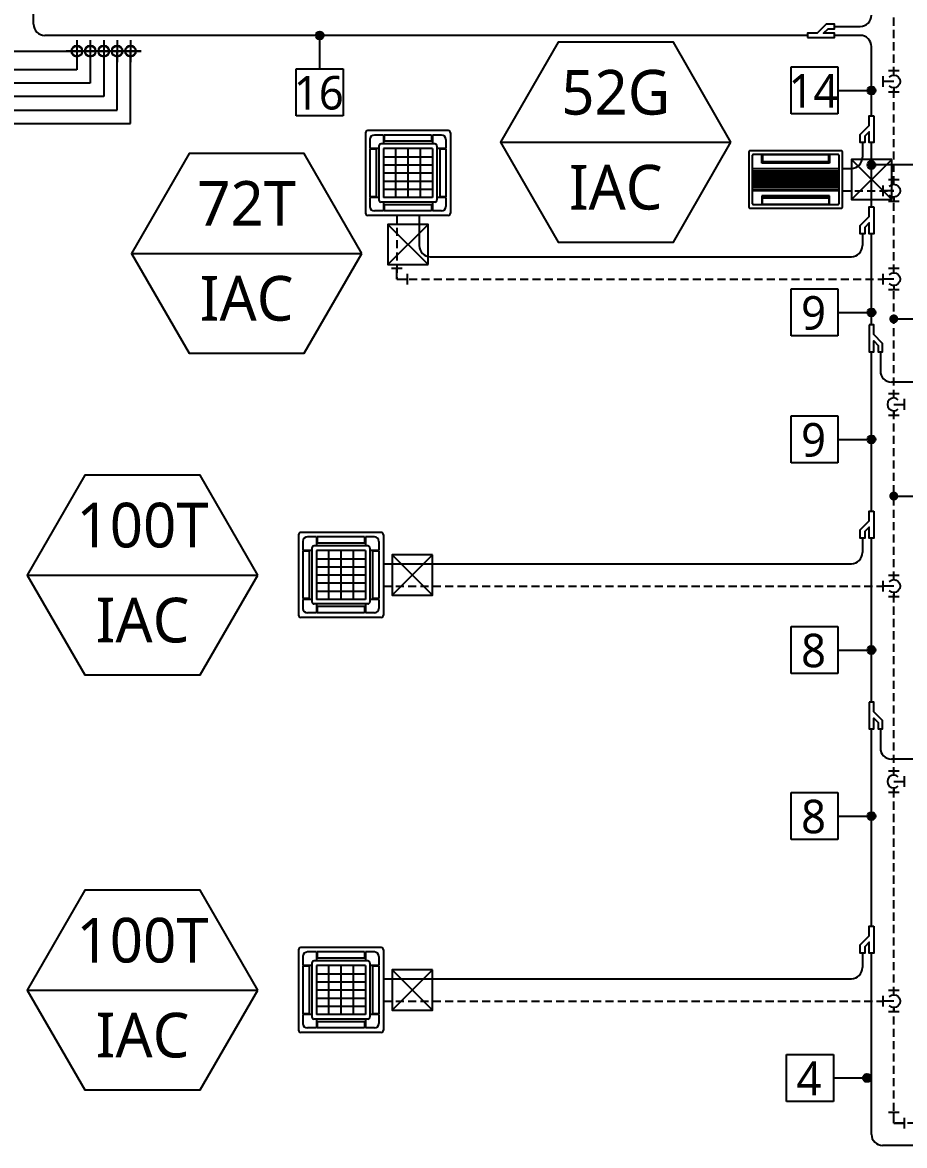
# Model space of a CAD drawing. Header units: millimetres. Extents: x 0 to 504600, y 0 to 118800.
# Drawn here: x 260461 to 270332, y 43196 to 55759 of the extents above; entities that cross this region are included whole.
import ezdxf
from ezdxf.enums import TextEntityAlignment as Align

# ---------------------------------------------------------------- set-up
doc = ezdxf.new("R2010")
doc.units = ezdxf.units.MM
doc.header["$LTSCALE"] = 200
doc.linetypes.add('A-Floor Plan$0$A31-평면도$0$A31-평면도$0$HIDDEN', pattern=[9.525, 6.35, -3.175])
doc.linetypes.add('HID', pattern=[2.3, 1.5, -0.8])
doc.layers.add('AM_8', color=1, linetype='Continuous', lineweight=25)
for name, color, linetype in [('LG-AIRCON', 240, 'Continuous'), ('LG-DRAIN', 4, 'HID'), ('LG-RLRG', 3, 'Continuous'), ('LG-TEXT', 2, 'Continuous'), ('LG-장비번호', 7, 'Continuous'), ('TE', 2, 'Continuous'), ('냉매관', 3, 'Continuous'), ('냉매배관평면도', 2, 'Continuous'), ('드레인', 4, 'HID')]:
    doc.layers.add(name, color=color, linetype=linetype)
doc.styles.add('SUNJIN', font='malgun.ttf')

# ---------------------------------------------------------------- blocks, each defined once
blk = doc.blocks.new('장비번호')
at = {"layer": 'LG-장비번호', "color": 0}
blk.add_line((-516, 0), (516, 0), dxfattribs=at)
blk.add_lwpolyline([(516, 0), (258, 446.8), (-258, 446.8), (-516, 0), (-258, -446.8), (258, -446.8)], close=True, dxfattribs=at)
blk = doc.blocks.new('A$C1A5F2745')
at = {"color": 0}
for p, q in [((0, 925), (0, 25)), ((925, 950), (25, 950)), ((200, 900), (100, 900)), ((200, 900), (200, 800)), ((740, 900), (210, 900)), ((210, 900), (210, 830)), ((740, 900), (740, 830)), ((750, 900), (750, 800)), ((850, 900), (750, 900)), ((950, 925), (950, 25)), ((50, 850), (50, 750)), ((150, 775), (150, 175)), ((775, 800), (175, 800)), ((740, 830), (210, 830)), ((800, 775), (800, 175)), ((900, 850), (900, 750)), ((150, 750), (50, 750)), ((50, 740), (50, 210)), ((120, 740), (50, 740)), ((120, 740), (120, 210)), ((750, 750), (200, 750)), ((200, 750), (200, 200)), ((200, 655), (750, 655)), ((337, 750), (337, 200)), ((475, 750), (475, 200)), ((612, 750), (612, 200)), ((750, 750), (750, 200)), ((900, 750), (800, 750)), ((830, 740), (830, 210)), ((900, 740), (830, 740)), ((900, 740), (900, 210)), ((200, 565), (750, 565)), ((200, 475), (750, 475)), ((200, 385), (750, 385)), ((200, 295), (750, 295)), ((120, 210), (50, 210)), ((150, 200), (50, 200)), ((50, 200), (50, 100)), ((775, 150), (175, 150)), ((750, 200), (200, 200)), ((200, 150), (200, 50)), ((750, 150), (750, 50)), ((900, 200), (800, 200)), ((900, 210), (830, 210)), ((900, 200), (900, 100)), ((200, 50), (100, 50)), ((740, 120), (210, 120)), ((210, 120), (210, 50)), ((740, 50), (210, 50)), ((740, 120), (740, 50)), ((850, 50), (750, 50)), ((925, 0), (25, 0))]:
    blk.add_line(p, q, dxfattribs=at)
for centre, radius, start, end in [((25, 925), 25, 90, 180), ((100, 850), 50, 90, 180), ((850, 850), 50, 0, 90), ((925, 925), 25, 0, 90), ((175, 775), 25, 90, 180), ((775, 775), 25, 0, 90), ((175, 175), 25, 180, 270), ((775, 175), 25, 270, 0), ((25, 25), 25, 180, 270), ((100, 100), 50, 180, 270), ((850, 100), 50, 270, 0), ((925, 25), 25, 270, 0)]:
    blk.add_arc(centre, radius, start, end, dxfattribs=at)
blk = doc.blocks.new('실내기점검구')
at = {"layer": 'LG-AIRCON', "color": 5, "ltscale": 3}
for p, q in [((0, 450), (450, 0)), ((450, 450), (0, 0))]:
    blk.add_line(p, q, dxfattribs=at)
at = {"layer": 'LG-AIRCON', "color": 7, "ltscale": 3}
blk.add_lwpolyline([(450, 450), (0, 450), (0, 0), (450, 0)], close=True, dxfattribs=at)
blk = doc.blocks.new('ID_C_2_S_T')
at = {"layer": 'LG-AIRCON'}
for points in [[(-474, 123), (-474, 120), (474, 120), (474, 123)], [(-474, -120), (-474, -123), (474, -123), (474, -120)]]:
    blk.add_hatch(color=0, dxfattribs=at).paths.add_polyline_path(points)
at = {"layer": 'LG-AIRCON', "color": 0}
for p, q in [((-525, 310), (-525, -310)), ((515, 320), (-515, 320)), ((-484, -272), (-484, 272)), ((-474, 282), (474, 282)), ((-377, 183), (-377, 282)), ((-374, 280), (-374, 193)), ((374, 280), (-374, 280)), ((-371, 278), (-371, 203)), ((371, 278), (-371, 278)), ((371, 203), (371, 278)), ((374, 193), (374, 280)), ((377, 282), (377, 183)), ((484, 272), (484, -272)), ((525, -310), (525, 310)), ((377, 183), (-377, 183)), ((-374, 193), (374, 193)), ((-371, 203), (371, 203)), ((-484, 123), (484, 123)), ((484, 120), (-484, 120)), ((-484, 92), (484, 92)), ((484, 92), (-484, 92)), ((484, 88), (-484, 88)), ((484, 73), (-484, 73)), ((484, 58), (-484, 58)), ((484, 43), (-484, 43)), ((484, 28), (-484, 28)), ((484, 13), (-484, 13)), ((484, -2), (-484, -2)), ((484, -17), (-484, -17)), ((484, -32), (-484, -32)), ((484, -47), (-484, -47)), ((484, -62), (-484, -62)), ((484, -77), (-484, -77)), ((484, -92), (-484, -92)), ((-484, -120), (484, -120)), ((-484, -123), (-484, -120)), ((484, -123), (-484, -123)), ((484, -123), (484, -120)), ((377, -183), (-377, -183)), ((-377, -183), (-377, -282)), ((-374, -280), (-374, -193)), ((-374, -193), (374, -193)), ((-371, -278), (-371, -203)), ((-371, -203), (371, -203)), ((371, -203), (371, -278)), ((374, -193), (374, -280)), ((377, -282), (377, -183)), ((-515, -320), (515, -320)), ((474, -282), (-474, -282)), ((374, -280), (-374, -280)), ((371, -278), (-371, -278))]:
    blk.add_line(p, q, dxfattribs=at)
for points in [[(484, 120), (-484, 120), (-484, 123), (484, 123)], [(-484, -123), (484, -123), (484, -120), (-484, -120)]]:
    blk.add_lwpolyline(points, close=True, dxfattribs=at)
for centre, start, end in [((-515, 310), 90, 180), ((-474, 272), 90, 180), ((474, 272), 0, 90), ((515, 310), 0, 90), ((-515, -310), 180, 270), ((-474, -272), 180, 270), ((474, -272), 270, 0), ((515, -310), 270, 0)]:
    blk.add_arc(centre, 10, start, end, dxfattribs=at)
blk = doc.blocks.new('A$C01A370DE')
at = {"layer": 'LG-DRAIN', "color": 2, "linetype": 'Continuous'}
for p, q in [((144, 144), (144, 48)), ((96, 0), (0, 0))]:
    blk.add_line(p, q, dxfattribs=at)
at = {"layer": 'LG-DRAIN', "linetype": 'Continuous'}
for q in [(144, 96), (48, 0)]:
    blk.add_line((48, 96), q, dxfattribs=at)
blk = doc.blocks.new('A$C761840EB')
at = {"layer": 'LG-DRAIN', "color": 2, "linetype": 'Continuous'}
for p, q in [((0, 10), (0, 106)), ((144, 154), (48, 154)), ((192, 10), (192, 106))]:
    blk.add_line(p, q, dxfattribs=at)
at = {"layer": 'LG-DRAIN', "linetype": 'Continuous'}
for p, q in [((96, 58), (96, 154)), ((38, 58), (0, 58)), ((154, 58), (192, 58))]:
    blk.add_line(p, q, dxfattribs=at)
at = {"layer": 'LG-DRAIN', "color": 2, "linetype": 'Continuous'}
blk.add_arc((96, 58), 57.6, 136.2383, 43.7617, dxfattribs=at)
blk = doc.blocks.new('_DOT')
at = {"color": 0, "linetype": 'ByBlock'}
blk.add_line((-0.5, 0), (-1, 0), dxfattribs=at)
at = {"color": 0, "linetype": 'ByBlock', "const_width": 0.5}
blk.add_lwpolyline([(-0.25, 0, 1), (0.25, 0, 1)], format="xyb", close=True, dxfattribs=at)

msp = doc.modelspace()

# ---------------------------------------------------------------- hatches: boundary and pattern name
at = {"layer": 'AM_8'}
h = msp.add_hatch(color=256, dxfattribs=at)
edge = h.paths.add_edge_path()
edge.add_arc((263788, 55614), 45.1, 332.0968, 270, ccw=False)
edge.add_arc((263788, 55614), 45.1, 270, 332.0968, ccw=False)
h = msp.add_hatch(color=256, dxfattribs=at)
edge = h.paths.add_edge_path()
edge.add_arc((269962, 54998), 45.1, 152.0968, 90, ccw=False)
edge.add_arc((269962, 54998), 45.1, 90, 152.0968, ccw=False)
h = msp.add_hatch(color=256, dxfattribs=at)
edge = h.paths.add_edge_path()
edge.add_arc((269962, 54165), 45.1, 90, 27.9032)
edge.add_arc((269962, 54165), 45.1, 27.9032, 90)
h = msp.add_hatch(color=256, dxfattribs=at)
edge = h.paths.add_edge_path()
edge.add_arc((269962, 52515), 45.1, 152.0968, 90, ccw=False)
edge.add_arc((269962, 52515), 45.1, 90, 152.0968, ccw=False)
h = msp.add_hatch(color=256, dxfattribs=at)
edge = h.paths.add_edge_path()
edge.add_arc((269962, 51095), 45.1, 152.0968, 90, ccw=False)
edge.add_arc((269962, 51095), 45.1, 90, 152.0968, ccw=False)
h = msp.add_hatch(color=256, dxfattribs=at)
edge = h.paths.add_edge_path()
edge.add_arc((269962, 48739), 45.1, 152.0968, 90, ccw=False)
edge.add_arc((269962, 48739), 45.1, 90, 152.0968, ccw=False)
h = msp.add_hatch(color=256, dxfattribs=at)
edge = h.paths.add_edge_path()
edge.add_arc((269962, 46881), 45.1, 152.0968, 90, ccw=False)
edge.add_arc((269962, 46881), 45.1, 90, 152.0968, ccw=False)
h = msp.add_hatch(color=256, dxfattribs=at)
edge = h.paths.add_edge_path()
edge.add_arc((269911, 43952), 45.1, 152.0968, 90, ccw=False)
edge.add_arc((269911, 43952), 45.1, 90, 152.0968, ccw=False)

# ---------------------------------------------------------------- linework, layer by layer
at = {"layer": 'LG-RLRG'}
for p, q in [((260586, 55739), (260586, 55864)), ((269548, 55714), (269837, 55714)), ((269248, 55614), (260711, 55614)), ((269837, 55614), (269548, 55614)), ((269962, 54715), (269962, 55489)), ((269862, 54415), (269862, 54252)), ((269962, 53695), (269962, 54415)), ((269639, 54127), (269737, 54127)), ((264900, 53600), (264900, 53263)), ((269862, 53395), (269862, 53263)), ((269962, 52376), (269962, 53395)), ((265025, 53138), (269737, 53138)), ((269962, 50291), (269962, 52076)), ((270062, 52076), (270062, 51862)), ((272264, 51737), (270187, 51737)), ((269862, 49991), (269862, 49829)), ((269962, 48156), (269962, 49991)), ((264500, 49704), (269737, 49704)), ((269962, 45649), (269962, 47856)), ((270062, 47856), (270062, 47643)), ((272441, 47518), (270187, 47518)), ((269862, 45349), (269862, 45186)), ((269962, 43321), (269962, 45349)), ((264500, 45061), (269737, 45061)), ((272499, 43196), (270087, 43196))]:
    msp.add_line(p, q, dxfattribs=at)
for centre, start, end in [((269837, 55839), 270, 0), ((260711, 55739), 180, 270), ((269837, 55489), 0, 90), ((269737, 54252), 270, 0), ((265025, 53263), 180, 270), ((269737, 53263), 270, 0), ((270187, 51862), 180, 270), ((269737, 49829), 270, 0), ((270187, 47643), 180, 270), ((269737, 45186), 270, 0), ((270087, 43321), 180, 270)]:
    msp.add_arc(centre, 125, start, end, dxfattribs=at)
at = {"layer": 'LG-TEXT', "color": 1}
for p, q in [((263788, 55239), (263788, 55614)), ((263525, 55239), (264050, 55239)), ((263525, 54714), (263525, 55239)), ((264050, 55239), (264050, 54714)), ((269062, 55261), (269587, 55261)), ((269062, 54736), (269062, 55261)), ((269587, 55261), (269587, 54736)), ((269587, 54998), (269962, 54998)), ((264050, 54714), (263525, 54714)), ((269587, 54736), (269062, 54736)), ((270507, 54165), (269962, 54165)), ((269062, 52778), (269587, 52778)), ((269062, 52253), (269062, 52778)), ((269587, 52778), (269587, 52253)), ((269587, 52515), (269962, 52515)), ((270312, 52443), (270564, 52443)), ((269587, 52253), (269062, 52253)), ((269062, 51357), (269587, 51357)), ((269062, 50832), (269062, 51357)), ((269587, 51357), (269587, 50832)), ((269587, 51095), (269962, 51095)), ((269587, 50832), (269062, 50832)), ((270312, 50461), (270564, 50461)), ((269062, 49001), (269587, 49001)), ((269062, 48476), (269062, 49001)), ((269587, 49001), (269587, 48476)), ((269587, 48739), (269962, 48739)), ((269587, 48476), (269062, 48476)), ((269062, 47144), (269587, 47144)), ((269062, 46619), (269062, 47144)), ((269587, 47144), (269587, 46619)), ((269587, 46881), (269962, 46881)), ((269587, 46619), (269062, 46619)), ((269011, 44214), (269536, 44214)), ((269011, 43689), (269011, 44214)), ((269536, 44214), (269536, 43689)), ((269536, 43952), (269911, 43952)), ((269536, 43689), (269011, 43689))]:
    msp.add_line(p, q, dxfattribs=at)
for centre in [(263788, 55614), (269962, 54998), (269962, 54165), (269962, 52515), (269962, 51095), (269962, 48739), (269962, 46881), (269911, 43952)]:
    msp.add_circle(centre, 45.1, dxfattribs=at)
at = {"layer": 'TE', "color": 6}
msp.add_line((257988, 55436), (261070, 55436), dxfattribs=at)
at = {"layer": '냉매관', "color": 2}
for points in [[(269248, 55589), (269548, 55589), (269548, 55639), (269426, 55639), (269476, 55689), (269548, 55689), (269548, 55739), (269456, 55739), (269356, 55639), (269248, 55639)], [(269987, 54715), (269987, 54415), (269937, 54415), (269937, 54536), (269887, 54486), (269887, 54415), (269837, 54415), (269837, 54507), (269937, 54607), (269937, 54715)], [(269987, 53695), (269987, 53395), (269937, 53395), (269937, 53517), (269887, 53467), (269887, 53395), (269837, 53395), (269837, 53488), (269937, 53588), (269937, 53695)], [(269937, 52376), (269937, 52076), (269987, 52076), (269987, 52197), (270037, 52147), (270037, 52076), (270087, 52076), (270087, 52168), (269987, 52268), (269987, 52376)], [(269987, 50291), (269987, 49991), (269937, 49991), (269937, 50113), (269887, 50063), (269887, 49991), (269837, 49991), (269837, 50083), (269937, 50183), (269937, 50291)], [(269937, 48156), (269937, 47856), (269987, 47856), (269987, 47978), (270037, 47928), (270037, 47856), (270087, 47856), (270087, 47949), (269987, 48049), (269987, 48156)], [(269987, 45649), (269987, 45349), (269937, 45349), (269937, 45470), (269887, 45420), (269887, 45349), (269837, 45349), (269837, 45441), (269937, 45541), (269937, 45649)]]:
    msp.add_lwpolyline(points, close=True, dxfattribs=at)
at = {"layer": '냉매배관평면도', "color": 4, "linetype": 'A-Floor Plan$0$A31-평면도$0$A31-평면도$0$HIDDEN'}
for p, q in [((261070, 55561), (261070, 55321)), ((261070, 55556), (261070, 55316)), ((261220, 55561), (261220, 55321)), ((261220, 55556), (261220, 55316)), ((261370, 55561), (261370, 55321)), ((261370, 55556), (261370, 55316)), ((261520, 55561), (261520, 55321)), ((261520, 55556), (261520, 55316)), ((261670, 55561), (261670, 55321)), ((261670, 55556), (261670, 55316)), ((260950, 55441), (261190, 55441)), ((260950, 55436), (261190, 55436)), ((261100, 55441), (261340, 55441)), ((261100, 55436), (261340, 55436)), ((261250, 55441), (261490, 55441)), ((261250, 55436), (261490, 55436)), ((261400, 55441), (261640, 55441)), ((261400, 55436), (261640, 55436)), ((261550, 55441), (261790, 55441)), ((261550, 55436), (261790, 55436))]:
    msp.add_line(p, q, dxfattribs=at)
at = {"layer": '냉매배관평면도'}
for p, q in [((261070, 55436), (261070, 55229)), ((261220, 55436), (261220, 55079)), ((261370, 55436), (261370, 54929)), ((261520, 54779), (261520, 55436)), ((261670, 54629), (261670, 55436)), ((261070, 55229), (253346, 55229)), ((261220, 55079), (253196, 55079)), ((261370, 54929), (253046, 54929)), ((252896, 54779), (261520, 54779)), ((253346, 54629), (261670, 54629))]:
    msp.add_line(p, q, dxfattribs=at)
at = {"layer": '냉매배관평면도', "color": 2}
for centre in [(261070, 55441), (261070, 55436), (261220, 55441), (261220, 55436), (261370, 55441), (261370, 55436), (261520, 55441), (261520, 55436), (261670, 55441), (261670, 55436)]:
    msp.add_circle(centre, 60, dxfattribs=at)
at = {"layer": '드레인', "ltscale": 0.3}
for p, q in [((270212, 55171), (270212, 59716)), ((270212, 53949), (270212, 55027)), ((269639, 53877), (270212, 53877)), ((270212, 52960), (270212, 53805)), ((264650, 53600), (264650, 52888)), ((264650, 52888), (270092, 52888)), ((270212, 51559), (270212, 52816)), ((270212, 49526), (270212, 51415)), ((264500, 49454), (270092, 49454)), ((270212, 47340), (270212, 49382)), ((270212, 44883), (270212, 47196)), ((264500, 44811), (270092, 44811)), ((270212, 43446), (270212, 44739)), ((273353, 43446), (270212, 43446))]:
    msp.add_line(p, q, dxfattribs=at)

# ---------------------------------------------------------------- block references
at = {"layer": 'LG-AIRCON', "color": 211}
for name, p in [('A$C1A5F2745', (264300, 53600)), ('ID_C_2_S_T', (269114, 54002)), ('A$C1A5F2745', (263550, 49104)), ('A$C1A5F2745', (263550, 44461))]:
    msp.add_blockref(name, p, dxfattribs=at)
at = {"layer": 'LG-AIRCON', "color": 8}
for p in [(269739, 53777), (264600, 49354), (264600, 44711)]:
    msp.add_blockref('실내기점검구', p, dxfattribs=at)
at = {"layer": 'LG-AIRCON', "color": 8, "rotation": 270}
msp.add_blockref('실내기점검구', (264550, 53500), dxfattribs=at)
at = {"layer": 'LG-TEXT', "color": 1, "xscale": 100, "yscale": 100, "zscale": 100, "rotation": 180}
for p in [(270212, 52443), (270212, 50461)]:
    msp.add_blockref('_DOT', p, dxfattribs=at)
at = {"layer": 'LG-장비번호', "color": 2, "xscale": 2.5, "yscale": 2.5, "zscale": 2.5}
for p in [(267100, 54420), (262970, 53176), (261805, 49577), (261805, 44935)]:
    msp.add_blockref('장비번호', p, dxfattribs=at)
at = {"layer": '드레인', "yscale": 1.25, "zscale": 1.25}
for name, p, xscale, rotation in [('A$C761840EB', (270284, 55219), -1.25, 89.99999999999997), ('A$C761840EB', (270284, 53997), -1.25, 89.99999999999997), ('A$C01A370DE', (264590, 53008), -1.25, 180), ('A$C761840EB', (270284, 53008), -1.25, 89.99999999999997), ('A$C761840EB', (270140, 51607), 1.25, 270), ('A$C761840EB', (270284, 49574), -1.25, 89.99999999999997), ('A$C761840EB', (270140, 47388), 1.25, 270), ('A$C761840EB', (270284, 44931), -1.25, 89.99999999999997), ('A$C01A370DE', (270152, 43566), -1.25, 180)]:
    msp.add_blockref(name, p, dxfattribs=dict(at, xscale=xscale, rotation=rotation))

# ---------------------------------------------------------------- texts
at = {"layer": 'LG-TEXT', "color": 2, "style": 'SUNJIN'}
for s, p in [('16', (263777, 54785)), ('14', (269314, 54806)), ('9', (269314, 52323)), ('9', (269314, 50903)), ('8', (269314, 48546)), ('8', (269314, 46689)), ('4', (269263, 43759))]:
    msp.add_text(s, height=375, dxfattribs=at).set_placement(p, align=Align.CENTER)
at = {"layer": 'LG-장비번호', "color": 2, "style": 'SUNJIN'}
for s, p in [('52G', (267100, 54978)), ('IAC', (267100, 53916)), ('72T', (262970, 53735)), ('IAC', (262970, 52673)), ('100T', (261805, 50136)), ('IAC', (261805, 49074)), ('100T', (261805, 45493)), ('IAC', (261805, 44431))]:
    msp.add_text(s, height=500, dxfattribs=at).set_placement(p, align=Align.MIDDLE_CENTER)

doc.saveas('drawing.dxf')
